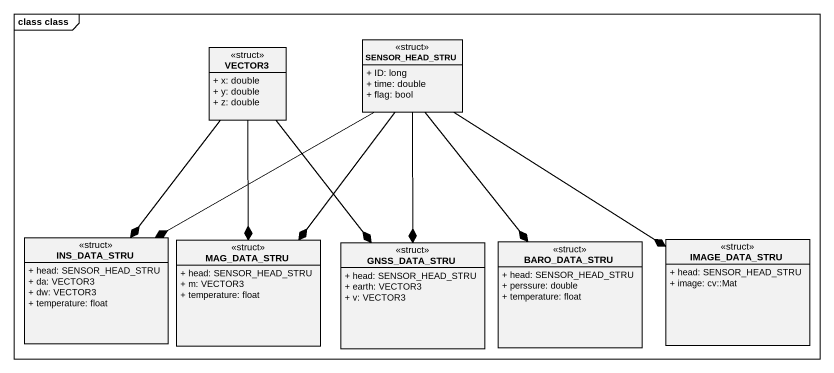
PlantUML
@startuml
mainframe class class
hide circle
hide empty members
skinparam classAttributeIconSize 0
class VECTOR3 <<struct>> {
  + x: double
  + y: double
  + z: double
}
class SENSOR_HEAD_STRU <<struct>> {
  + ID: long
  + time: double
  + flag: bool
}
class INS_DATA_STRU <<struct>> {
  + head: SENSOR_HEAD_STRU
  + da: VECTOR3
  + dw: VECTOR3
  + temperature: float
}
class MAG_DATA_STRU <<struct>> {
  + head: SENSOR_HEAD_STRU
  + m: VECTOR3
  + temperature: float
}
class GNSS_DATA_STRU <<struct>> {
  + head: SENSOR_HEAD_STRU
  + earth: VECTOR3
  + v: VECTOR3
}
class BARO_DATA_STRU <<struct>> {
  + head: SENSOR_HEAD_STRU
  + perssure: double
  + temperature: float
}
class IMAGE_DATA_STRU <<struct>> {
  + head: SENSOR_HEAD_STRU
  + image: cv::Mat
}
VECTOR3 --* INS_DATA_STRU
VECTOR3 --* MAG_DATA_STRU
VECTOR3 --* GNSS_DATA_STRU
SENSOR_HEAD_STRU --* INS_DATA_STRU
SENSOR_HEAD_STRU --* MAG_DATA_STRU
SENSOR_HEAD_STRU --* GNSS_DATA_STRU
SENSOR_HEAD_STRU --* BARO_DATA_STRU
SENSOR_HEAD_STRU --* IMAGE_DATA_STRU
@enduml
